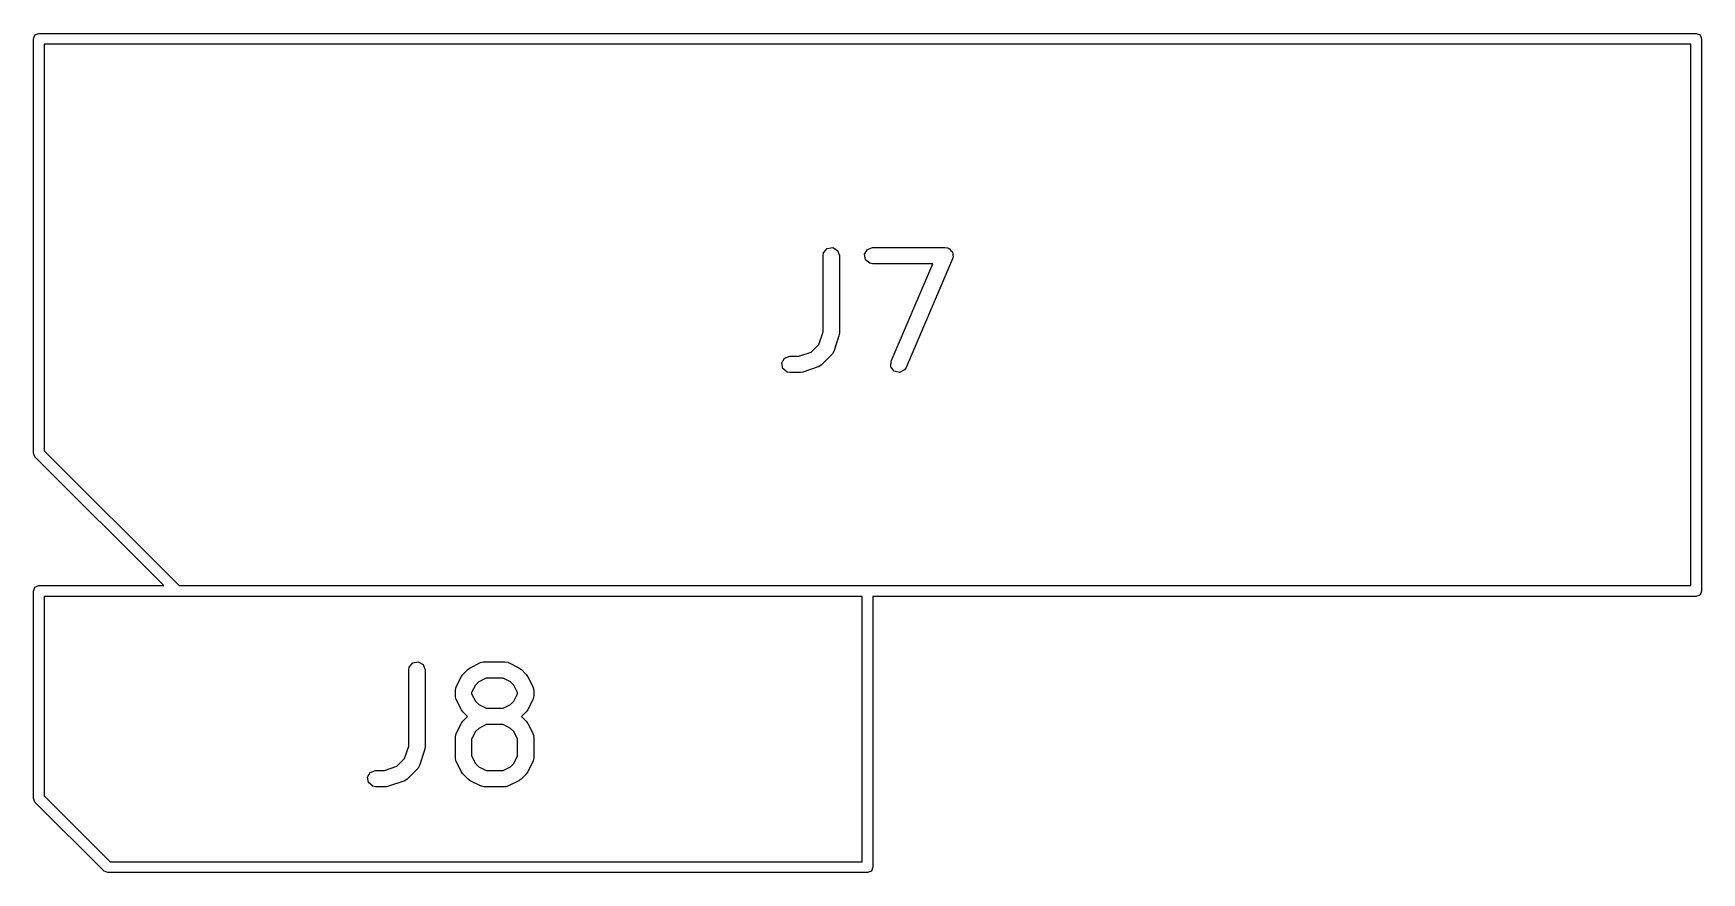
# Model space of a CAD drawing. Extents: x 0.23 to 2.98, y 0.27 to 2.18.
# Drawn here: x 1.556 to 2.16, y 0.274 to 0.578 of the extents above; entities that cross this region are included whole.
import ezdxf

# ---------------------------------------------------------------- set-up
doc = ezdxf.new("R2010")
doc.units = 0
doc.header["$MEASUREMENT"] = 0
doc.layers.add('BLACK', color=7, linetype='CONTINUOUS')

msp = doc.modelspace()

# ---------------------------------------------------------------- linework, layer by layer
at = {"layer": 'BLACK', "linetype": 'CONTINUOUS'}
for p, q in [((1.5563, 0.576181), (1.55688, 0.577573)), ((1.5563, 0.426181), (1.5563, 0.576181)), ((1.55688, 0.577573), (1.55827, 0.57815)), ((1.55827, 0.57815), (2.15827, 0.57815)), ((1.56024, 0.574213), (1.56024, 0.426996)), ((2.1563, 0.574213), (1.56024, 0.574213)), ((2.1563, 0.37815), (2.1563, 0.574213)), ((2.15827, 0.57815), (2.15966, 0.577573)), ((2.15966, 0.577573), (2.16024, 0.576181)), ((2.16024, 0.576181), (2.16024, 0.376181)), ((1.84219, 0.497645), (1.84237, 0.498655)), ((1.84219, 0.470003), (1.84219, 0.497645)), ((1.84237, 0.498655), (1.84367, 0.500202)), ((1.84367, 0.500202), (1.84566, 0.500553)), ((1.84566, 0.500553), (1.84741, 0.499543)), ((1.84741, 0.499543), (1.8481, 0.497645)), ((1.8481, 0.497645), (1.8481, 0.469523)), ((1.85723, 0.498158), (1.85824, 0.499907)), ((1.85759, 0.496169), (1.85723, 0.498158)), ((1.85913, 0.49487), (1.85759, 0.496169)), ((1.85824, 0.499907), (1.86014, 0.500598)), ((1.86014, 0.500598), (1.88639, 0.500598)), ((1.8891, 0.496482), (1.87223, 0.457112)), ((1.88639, 0.500598), (1.8874, 0.50042)), ((1.8874, 0.50042), (1.88767, 0.500195)), ((1.88767, 0.500195), (1.88801, 0.500116)), ((1.88801, 0.500116), (1.88842, 0.499564)), ((1.88842, 0.499564), (1.88895, 0.499121)), ((1.88895, 0.499121), (1.88901, 0.498778)), ((1.88901, 0.498778), (1.88922, 0.498498)), ((1.88912, 0.49683), (1.8891, 0.496482)), ((1.8893, 0.497132), (1.88912, 0.49683)), ((1.88922, 0.498498), (1.88918, 0.497811)), ((1.88918, 0.497811), (1.8893, 0.497132)), ((1.86014, 0.494692), (1.85913, 0.49487)), ((1.88191, 0.494692), (1.86014, 0.494692)), ((1.8668, 0.459438), (1.88191, 0.494692)), ((1.83793, 0.46273), (1.84069, 0.465494)), ((1.84069, 0.465494), (1.84219, 0.470003)), ((1.84795, 0.46859), (1.84607, 0.462965)), ((1.8481, 0.469523), (1.84794, 0.468654)), ((1.84794, 0.468654), (1.84795, 0.46859)), ((1.82724, 0.458788), (1.82825, 0.460537)), ((1.82825, 0.460537), (1.83015, 0.461228)), ((1.83015, 0.461228), (1.83342, 0.461228)), ((1.83342, 0.461228), (1.83793, 0.46273)), ((1.84536, 0.461811), (1.84161, 0.458062)), ((1.84543, 0.461971), (1.84536, 0.461811)), ((1.84558, 0.462064), (1.84543, 0.461971)), ((1.84607, 0.462965), (1.84558, 0.462064)), ((1.86669, 0.457421), (1.8668, 0.459438)), ((1.82759, 0.456798), (1.82724, 0.458788)), ((1.82914, 0.4555), (1.82759, 0.456798)), ((1.83015, 0.455322), (1.82914, 0.4555)), ((1.8339, 0.455322), (1.83015, 0.455322)), ((1.83396, 0.455344), (1.8339, 0.455322)), ((1.83483, 0.455474), (1.83396, 0.455344)), ((1.84045, 0.457348), (1.83483, 0.455474)), ((1.84059, 0.457458), (1.84045, 0.457348)), ((1.84077, 0.457474), (1.84059, 0.457458)), ((1.84161, 0.458062), (1.84077, 0.457474)), ((1.8679, 0.455804), (1.86669, 0.457421)), ((1.86987, 0.455343), (1.8679, 0.455804)), ((1.87167, 0.456254), (1.86987, 0.455343)), ((1.87223, 0.457112), (1.87167, 0.456254)), ((1.55688, 0.424789), (1.5563, 0.426181)), ((1.60352, 0.37815), (1.55688, 0.424789)), ((1.56024, 0.426996), (1.60908, 0.37815)), ((1.5563, 0.376181), (1.55688, 0.377573)), ((1.5563, 0.301181), (1.5563, 0.376181)), ((1.55688, 0.377573), (1.55827, 0.37815)), ((1.55827, 0.37815), (1.60352, 0.37815)), ((1.60908, 0.37815), (1.85827, 0.37815)), ((1.85827, 0.37815), (2.1563, 0.37815)), ((2.15966, 0.374789), (2.15827, 0.374213)), ((2.16024, 0.376181), (2.15966, 0.374789)), ((1.56024, 0.374213), (1.56024, 0.301996)), ((1.60827, 0.374213), (1.56024, 0.374213)), ((1.8563, 0.374213), (1.60827, 0.374213)), ((1.8563, 0.27815), (1.8563, 0.374213)), ((2.15827, 0.374213), (1.86024, 0.374213)), ((1.86024, 0.374213), (1.86024, 0.276181)), ((1.69367, 0.350202), (1.69566, 0.350553)), ((1.69566, 0.350553), (1.69741, 0.349543)), ((1.71445, 0.348411), (1.7182, 0.350286)), ((1.7182, 0.350286), (1.71918, 0.350578)), ((1.71918, 0.350578), (1.71935, 0.350537)), ((1.71935, 0.350537), (1.71952, 0.350598)), ((1.71952, 0.350598), (1.72702, 0.350598)), ((1.72702, 0.350598), (1.72803, 0.35042)), ((1.72803, 0.35042), (1.72816, 0.350306)), ((1.72816, 0.350306), (1.72834, 0.350286)), ((1.72834, 0.350286), (1.73209, 0.348411)), ((1.69219, 0.347645), (1.69237, 0.348655)), ((1.69219, 0.320003), (1.69219, 0.347645)), ((1.69237, 0.348655), (1.69367, 0.350202)), ((1.69741, 0.349543), (1.6981, 0.347645)), ((1.6981, 0.347645), (1.6981, 0.319523)), ((1.70938, 0.341466), (1.71125, 0.345216)), ((1.71125, 0.345216), (1.71178, 0.345925)), ((1.71178, 0.345925), (1.7118, 0.345983)), ((1.7118, 0.345983), (1.71368, 0.347858)), ((1.71368, 0.347858), (1.7144, 0.348364)), ((1.7144, 0.348364), (1.71445, 0.348411)), ((1.72021, 0.344692), (1.71752, 0.343343)), ((1.72632, 0.344692), (1.72021, 0.344692)), ((1.72902, 0.343343), (1.72632, 0.344692)), ((1.73209, 0.348411), (1.73279, 0.347885)), ((1.73279, 0.347885), (1.73285, 0.347858)), ((1.73285, 0.347858), (1.73473, 0.345983)), ((1.73473, 0.345983), (1.73523, 0.34526)), ((1.73523, 0.34526), (1.73528, 0.345216)), ((1.73528, 0.345216), (1.73716, 0.341466)), ((1.70906, 0.340146), (1.70924, 0.341156)), ((1.70906, 0.338271), (1.70906, 0.340146)), ((1.70912, 0.338105), (1.70906, 0.338271)), ((1.70924, 0.341156), (1.70936, 0.341291)), ((1.70936, 0.341291), (1.70938, 0.341466)), ((1.71632, 0.342146), (1.71497, 0.339449)), ((1.71497, 0.339449), (1.71497, 0.338968)), ((1.71497, 0.338968), (1.71632, 0.336271)), ((1.71752, 0.343343), (1.71632, 0.342146)), ((1.73021, 0.342146), (1.72902, 0.343343)), ((1.73156, 0.339449), (1.73021, 0.342146)), ((1.73021, 0.336271), (1.73156, 0.338968)), ((1.73156, 0.338968), (1.73156, 0.339449)), ((1.73716, 0.341466), (1.73745, 0.340483)), ((1.73747, 0.338271), (1.73729, 0.337261)), ((1.73745, 0.340483), (1.73741, 0.340312)), ((1.73741, 0.340312), (1.73747, 0.340146)), ((1.73747, 0.340146), (1.73747, 0.338271)), ((1.70908, 0.337934), (1.70912, 0.338105)), ((1.70938, 0.336951), (1.70908, 0.337934)), ((1.71125, 0.333201), (1.70938, 0.336951)), ((1.7113, 0.333157), (1.71125, 0.333201)), ((1.7118, 0.332434), (1.7113, 0.333157)), ((1.71347, 0.330772), (1.7118, 0.332434)), ((1.71632, 0.336271), (1.71752, 0.335074)), ((1.71752, 0.335074), (1.72021, 0.333725)), ((1.72021, 0.333725), (1.72632, 0.333725)), ((1.72632, 0.333725), (1.72902, 0.335074)), ((1.72902, 0.335074), (1.73021, 0.336271)), ((1.73473, 0.332434), (1.73307, 0.330772)), ((1.73475, 0.332492), (1.73473, 0.332434)), ((1.73528, 0.333201), (1.73475, 0.332492)), ((1.73716, 0.336951), (1.73528, 0.333201)), ((1.73718, 0.337126), (1.73716, 0.336951)), ((1.73729, 0.337261), (1.73718, 0.337126)), ((1.70938, 0.324594), (1.71125, 0.328343)), ((1.71125, 0.328343), (1.71178, 0.329052)), ((1.71178, 0.329052), (1.7118, 0.32911)), ((1.7118, 0.32911), (1.71347, 0.330772)), ((1.71752, 0.326471), (1.71632, 0.325273)), ((1.72021, 0.327819), (1.71752, 0.326471)), ((1.72632, 0.327819), (1.72021, 0.327819)), ((1.72902, 0.326471), (1.72632, 0.327819)), ((1.73021, 0.325273), (1.72902, 0.326471)), ((1.73307, 0.330772), (1.73473, 0.32911)), ((1.73473, 0.32911), (1.73523, 0.328387)), ((1.73523, 0.328387), (1.73528, 0.328343)), ((1.73528, 0.328343), (1.73716, 0.324594)), ((1.70906, 0.323273), (1.70924, 0.324283)), ((1.70906, 0.315774), (1.70906, 0.323273)), ((1.70924, 0.324283), (1.70936, 0.324418)), ((1.70936, 0.324418), (1.70938, 0.324594)), ((1.71632, 0.325273), (1.71497, 0.322576)), ((1.71497, 0.322576), (1.71497, 0.316471)), ((1.73156, 0.322576), (1.73021, 0.325273)), ((1.73156, 0.316471), (1.73156, 0.322576)), ((1.73716, 0.324594), (1.73745, 0.323611)), ((1.73745, 0.323611), (1.73741, 0.323439)), ((1.73741, 0.323439), (1.73747, 0.323273)), ((1.73747, 0.323273), (1.73747, 0.315774)), ((1.68792, 0.31273), (1.69069, 0.315494)), ((1.69069, 0.315494), (1.69219, 0.320003)), ((1.69795, 0.31859), (1.69607, 0.312965)), ((1.6981, 0.319523), (1.69794, 0.318654)), ((1.69794, 0.318654), (1.69795, 0.31859)), ((1.70912, 0.315608), (1.70906, 0.315774)), ((1.70908, 0.315436), (1.70912, 0.315608)), ((1.70938, 0.314453), (1.70908, 0.315436)), ((1.71125, 0.310704), (1.70938, 0.314453)), ((1.71497, 0.316471), (1.71632, 0.313774)), ((1.73021, 0.313774), (1.73156, 0.316471)), ((1.73716, 0.314453), (1.73528, 0.310704)), ((1.73718, 0.314629), (1.73716, 0.314453)), ((1.73729, 0.314764), (1.73718, 0.314629)), ((1.73747, 0.315774), (1.73729, 0.314764)), ((1.67724, 0.308788), (1.67825, 0.310537)), ((1.67759, 0.306798), (1.67724, 0.308788)), ((1.67825, 0.310537), (1.68015, 0.311228)), ((1.68015, 0.311228), (1.68342, 0.311228)), ((1.68342, 0.311228), (1.68792, 0.31273)), ((1.69161, 0.308062), (1.69077, 0.307474)), ((1.69536, 0.311811), (1.69161, 0.308062)), ((1.69543, 0.311971), (1.69536, 0.311811)), ((1.69558, 0.312064), (1.69543, 0.311971)), ((1.69607, 0.312965), (1.69558, 0.312064)), ((1.7113, 0.31066), (1.71125, 0.310704)), ((1.7118, 0.309937), (1.7113, 0.31066)), ((1.71368, 0.308062), (1.7118, 0.309937)), ((1.71374, 0.308035), (1.71368, 0.308062)), ((1.71445, 0.307509), (1.71374, 0.308035)), ((1.71632, 0.313774), (1.71752, 0.312576)), ((1.71752, 0.312576), (1.72021, 0.311228)), ((1.72021, 0.311228), (1.72632, 0.311228)), ((1.72632, 0.311228), (1.72902, 0.312576)), ((1.72902, 0.312576), (1.73021, 0.313774)), ((1.73285, 0.308062), (1.73213, 0.307555)), ((1.73473, 0.309936), (1.73285, 0.308062)), ((1.73475, 0.309995), (1.73473, 0.309936)), ((1.73528, 0.310704), (1.73475, 0.309995)), ((1.56024, 0.301996), (1.58408, 0.27815)), ((1.67914, 0.3055), (1.67759, 0.306798)), ((1.68015, 0.305322), (1.67914, 0.3055)), ((1.6839, 0.305322), (1.68015, 0.305322)), ((1.68396, 0.305344), (1.6839, 0.305322)), ((1.68483, 0.305474), (1.68396, 0.305344)), ((1.69045, 0.307348), (1.68483, 0.305474)), ((1.69059, 0.307458), (1.69045, 0.307348)), ((1.69077, 0.307474), (1.69059, 0.307458)), ((1.7182, 0.305634), (1.71445, 0.307509)), ((1.71837, 0.305614), (1.7182, 0.305634)), ((1.71851, 0.3055), (1.71837, 0.305614)), ((1.71952, 0.305322), (1.71851, 0.3055)), ((1.72702, 0.305322), (1.71952, 0.305322)), ((1.72718, 0.305382), (1.72702, 0.305322)), ((1.72735, 0.305341), (1.72718, 0.305382)), ((1.72834, 0.305634), (1.72735, 0.305341)), ((1.73209, 0.307509), (1.72834, 0.305634)), ((1.73213, 0.307555), (1.73209, 0.307509)), ((1.55688, 0.299789), (1.5563, 0.301181)), ((1.58188, 0.274789), (1.55688, 0.299789)), ((1.58408, 0.27815), (1.8563, 0.27815)), ((1.58327, 0.274213), (1.58188, 0.274789)), ((1.85827, 0.274213), (1.58327, 0.274213)), ((1.85966, 0.274789), (1.85827, 0.274213)), ((1.86024, 0.276181), (1.85966, 0.274789))]:
    msp.add_line(p, q, dxfattribs=at)

doc.saveas('drawing.dxf')
